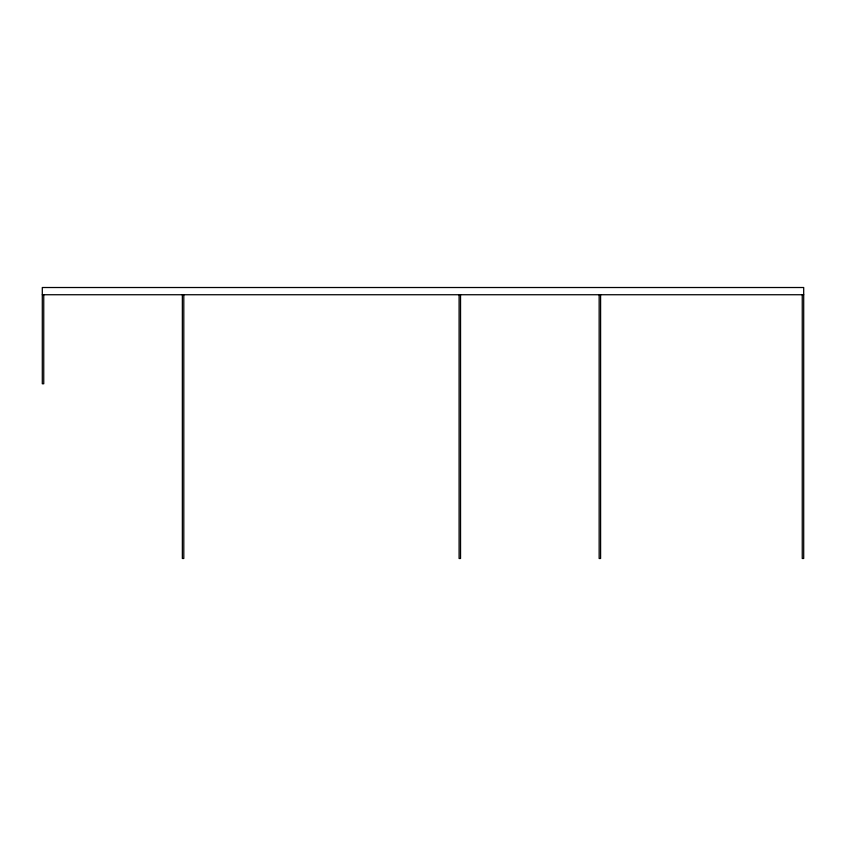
<?xml version="1.0" encoding="UTF-8"?>
<svg xmlns="http://www.w3.org/2000/svg" width="846" height="846" viewBox="0 0 846 846"><rect width="100%" height="100%" fill="white"/><g stroke="black" fill="none" stroke-linecap="round" stroke-linejoin="round"><path stroke-width="1.27" d="M42.3 294.736L803.7 294.736M802.251 294.736L802.251 558.487L803.7 558.487L803.7 287.513L42.3 287.513L42.3 383.777L43.749 383.777L43.749 294.736M600.597 294.736L600.597 558.487L599.148 558.487L599.148 294.736M460.541 294.736L460.541 558.487L459.092 558.487L459.092 294.736M183.804 294.736L183.804 558.487L182.355 558.487L182.355 294.736"/></g></svg>
